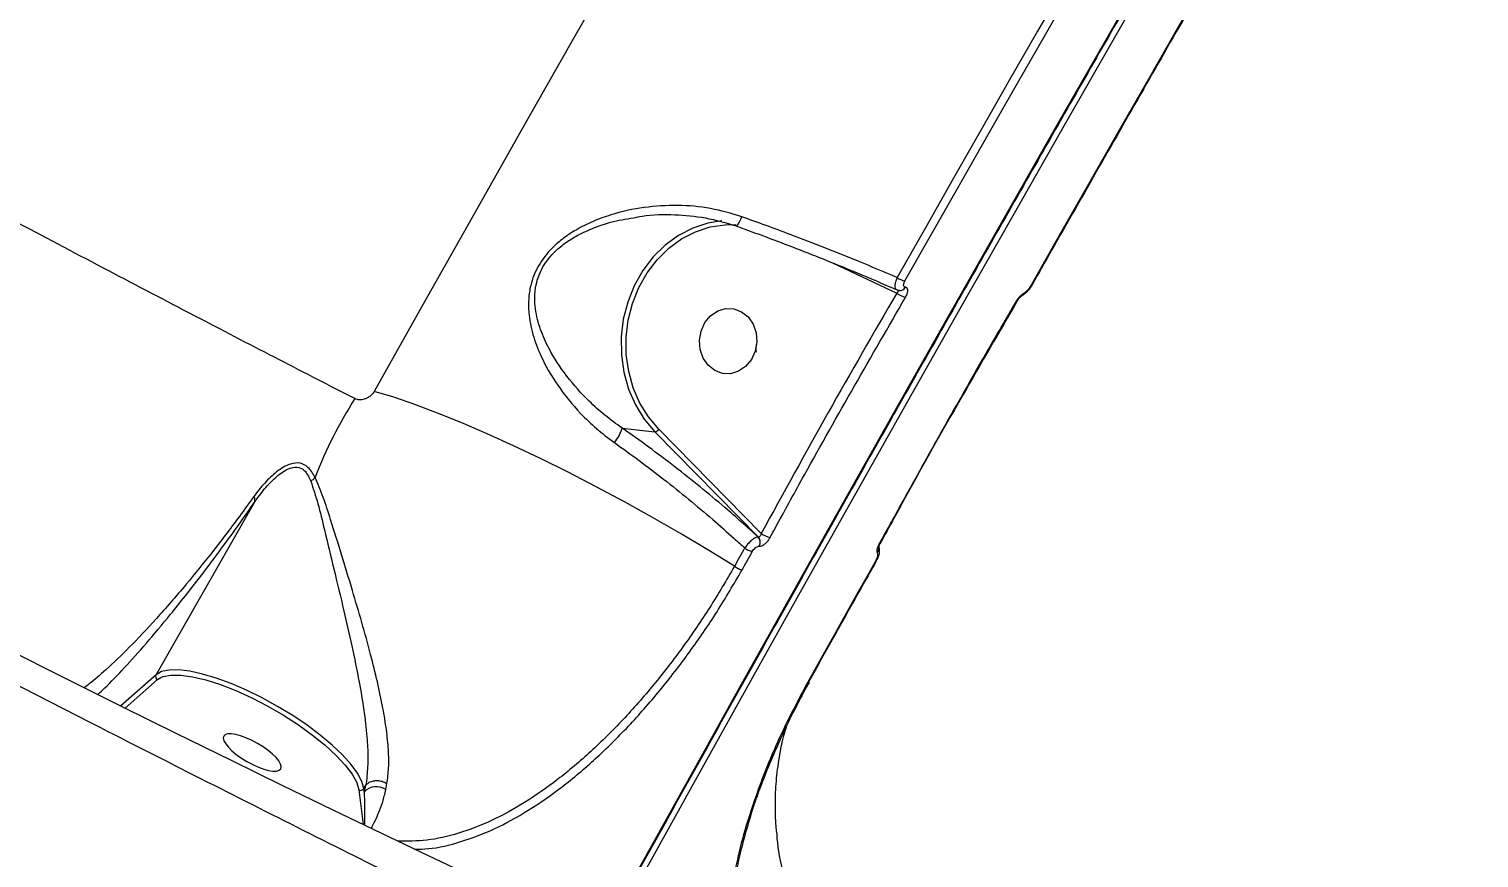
# Model space of a CAD drawing. Header units: millimetres. Extents: x -6028 to 5958, y -6064 to 4137.
# Drawn here: x 1962 to 2160.7, y -2026.6 to -1913.1 of the extents above; entities that cross this region are included whole.
import ezdxf

# ---------------------------------------------------------------- set-up
doc = ezdxf.new("R2010")
doc.units = ezdxf.units.MM
for name, color, linetype in [('DIKOM_ОБЪЕКТ', 7, 'Continuous'), ('DIKOM_РАЗМЕР_ЗОНА', 7, 'Continuous'), ('DIKOM_РАЗМЕР_ОБЪЕКТА', 7, 'Continuous')]:
    doc.layers.add(name, color=color, linetype=linetype)
doc.styles.add('style1', font='arial.ttf', dxfattribs={"width": 0.8})
doc.dimstyles.new('1-50', dxfattribs={"dimtxt": 300, "dimasz": 200, "dimexe": 100, "dimexo": 0, "dimgap": 100, "dimtad": 1, "dimtxsty": 'style1', "dimcen": 200, "dimclrd": 7, "dimclre": 7, "dimclrt": 7, "dimadec": 1, "dimazin": 2, "dimtfac": 1, "dimtmove": 0, "dimatfit": 2, "dimfxl": 0, "dimlwd": 25, "dimlwe": 18, "dimarcsym": 0})

# ---------------------------------------------------------------- blocks, each defined once
blk = doc.blocks.new('*D9')
at = {"layer": 'Defpoints', "color": 0, "transparency": 16777216}
for p in [(-6027.56, 1459.58), (4556.58, 1382.7), (4556.58, -5964.37)]:
    blk.add_point(p, dxfattribs=at)
at = {"layer": 'DIKOM_РАЗМЕР_ЗОНА', "color": 7, "lineweight": 18, "transparency": 16777216}
for p, q in [((-6027.56, 1459.58), (-6027.56, -6064.37)), ((4556.58, 1382.7), (4556.58, -6064.37))]:
    blk.add_line(p, q, dxfattribs=at)
at = {"layer": 'DIKOM_РАЗМЕР_ЗОНА', "color": 7, "lineweight": 25, "transparency": 16777216}
blk.add_line((-5827.56, -5964.37), (4356.58, -5964.37), dxfattribs=at)
at = {"layer": 'DIKOM_РАЗМЕР_ЗОНА', "color": 7, "transparency": 16777216}
for points in [[(-5827.56, -5931.03), (-5827.56, -5997.7), (-6027.56, -5964.37)], [(4356.58, -5931.03), (4356.58, -5997.7), (4556.58, -5964.37)]]:
    blk.add_solid(points, dxfattribs=at)
at = {"layer": 'DIKOM_РАЗМЕР_ЗОНА', "color": 7, "transparency": 16777216, "insert": (157.08, -5711.2), "char_height": 300, "attachment_point": 5, "style": 'style1'}
blk.add_mtext('10600', dxfattribs=at)
blk = doc.blocks.new('*D10')
at = {"layer": 'Defpoints', "color": 0, "transparency": 16777216}
for p in [(1555.59, 4137.49), (5858.35, 4137.49), (1555.59, -4898.38)]:
    blk.add_point(p, dxfattribs=at)
at = {"layer": 'DIKOM_РАЗМЕР_ЗОНА', "color": 7, "lineweight": 18, "transparency": 16777216}
for p, q in [((1555.59, 4137.49), (5958.35, 4137.49)), ((1555.59, -4898.38), (5958.35, -4898.38))]:
    blk.add_line(p, q, dxfattribs=at)
at = {"layer": 'DIKOM_РАЗМЕР_ЗОНА', "color": 7, "lineweight": 25, "transparency": 16777216}
blk.add_line((5858.35, -4698.38), (5858.35, 3937.49), dxfattribs=at)
at = {"layer": 'DIKOM_РАЗМЕР_ЗОНА', "color": 7, "transparency": 16777216}
for points in [[(5825.01, 3937.49), (5891.68, 3937.49), (5858.35, 4137.49)], [(5825.01, -4698.38), (5891.68, -4698.38), (5858.35, -4898.38)]]:
    blk.add_solid(points, dxfattribs=at)
at = {"layer": 'DIKOM_РАЗМЕР_ЗОНА', "color": 7, "transparency": 16777216, "insert": (5605.17, 52.12), "char_height": 300, "attachment_point": 5, "rotation": 90, "style": 'style1'}
blk.add_mtext('9050', dxfattribs=at)
blk = doc.blocks.new('*D11')
at = {"layer": 'Defpoints', "color": 0, "transparency": 16777216}
for p in [(259.43, 2965.58), (1920.55, -3002.33), (4022.59, -3002.33)]:
    blk.add_point(p, dxfattribs=at)
at = {"layer": 'DIKOM_РАЗМЕР_ОБЪЕКТА', "color": 7, "lineweight": 18, "transparency": 16777216}
for p, q in [((259.43, 2965.58), (4122.59, 2965.58)), ((1920.55, -3002.33), (4122.59, -3002.33))]:
    blk.add_line(p, q, dxfattribs=at)
at = {"layer": 'DIKOM_РАЗМЕР_ОБЪЕКТА', "color": 7, "lineweight": 25, "transparency": 16777216}
blk.add_line((4022.59, 2765.58), (4022.59, -2802.33), dxfattribs=at)
at = {"layer": 'DIKOM_РАЗМЕР_ОБЪЕКТА', "color": 7, "transparency": 16777216}
for points in [[(3989.25, 2765.58), (4055.92, 2765.58), (4022.59, 2965.58)], [(3989.25, -2802.33), (4055.92, -2802.33), (4022.59, -3002.33)]]:
    blk.add_solid(points, dxfattribs=at)
at = {"layer": 'DIKOM_РАЗМЕР_ОБЪЕКТА', "color": 7, "transparency": 16777216, "insert": (3769.41, -24.42), "char_height": 300, "attachment_point": 5, "rotation": 90, "style": 'style1'}
blk.add_mtext('6000', dxfattribs=at)
blk = doc.blocks.new('*D12')
at = {"layer": 'Defpoints', "color": 0, "transparency": 16777216}
for p in [(3056.58, 1987.9), (-4027.97, 676.5), (3056.58, -3714.77)]:
    blk.add_point(p, dxfattribs=at)
at = {"layer": 'DIKOM_РАЗМЕР_ОБЪЕКТА', "color": 7, "lineweight": 18, "transparency": 16777216}
for p, q in [((3056.58, 1987.9), (3056.58, -3814.77)), ((-4027.97, 676.5), (-4027.97, -3814.77))]:
    blk.add_line(p, q, dxfattribs=at)
at = {"layer": 'DIKOM_РАЗМЕР_ОБЪЕКТА', "color": 7, "lineweight": 25, "transparency": 16777216}
blk.add_line((-3827.97, -3714.77), (2856.58, -3714.77), dxfattribs=at)
at = {"layer": 'DIKOM_РАЗМЕР_ОБЪЕКТА', "color": 7, "transparency": 16777216}
for points in [[(-3827.97, -3681.44), (-3827.97, -3748.11), (-4027.97, -3714.77)], [(2856.58, -3681.44), (2856.58, -3748.11), (3056.58, -3714.77)]]:
    blk.add_solid(points, dxfattribs=at)
at = {"layer": 'DIKOM_РАЗМЕР_ОБЪЕКТА', "color": 7, "transparency": 16777216, "insert": (20, -3461.6), "char_height": 300, "attachment_point": 5, "style": 'style1'}
blk.add_mtext('7100', dxfattribs=at)

msp = doc.modelspace()

# ---------------------------------------------------------------- linework, layer by layer
at = {"layer": 'DIKOM_ОБЪЕКТ', "color": 7, "linetype": 'Continuous', "lineweight": 15}
for p, q in [((2059.165, -1940.165), (2058.966, -1940.094)), ((2072.141, -1945.103), (2080.948, -1949.245)), ((2080.902, -1948.81), (2080.667, -1948.708)), ((2081.267, -1948.904), (2080.941, -1948.796)), ((2082.118, -1948.452), (2082.104, -1948.45)), ((2097.383, -1950.399), (2097.387, -1950.394)), ((2043.309, -1967.747), (2047.799, -1968.243)), ((2047.799, -1968.243), (2061.976, -1982.679)), ((2062.372, -1982.183), (2048.338, -1967.892)), ((1979.43, -2001.533), (1992.965, -1977.864)), ((2061.976, -1982.679), (2061.962, -1982.676)), ((2062.091, -1983.934), (2062.105, -1983.936)), ((2078.625, -1983.602), (2078.628, -1983.597)), ((2078.09, -1986.034), (2078.094, -1986.029)), ((1979.43, -2001.533), (1974.599, -2005.799)), ((1975.207, -2006.101), (1979.617, -2002.207)), ((1979.617, -2002.207), (1980.111, -2001.898)), ((2006.944, -2016.335), (2007.233, -2017.325)), ((2007.909, -2017.124), (2008.132, -2016.735)), ((2008.132, -2016.735), (2007.969, -2017.607)), ((2008.134, -2016.732), (2008.132, -2016.735)), ((2010.912, -2017.283), (2011.072, -2016.441)), ((2007.233, -2017.325), (2007.814, -2022.061)), ((2007.969, -2017.607), (2007.909, -2017.124))]:
    msp.add_line(p, q, dxfattribs=at)
at = {"layer": 'DIKOM_ОБЪЕКТ', "color": 7, "linetype": 'Continuous', "lineweight": 15, "flags": 128}
for points in [[(2176.826, -1799.491), (2170.422, -1810.232), (2163.938, -1821.158), (2157.378, -1832.261), (2150.747, -1843.534), (2144.05, -1854.97), (2137.29, -1866.561), (2130.471, -1878.299), (2123.6, -1890.177), (2116.679, -1902.187), (2109.713, -1914.321), (2102.708, -1926.572), (2095.667, -1938.93), (2088.596, -1951.389), (2081.498, -1963.939), (2074.379, -1976.574), (2067.242, -1989.283), (2060.094, -2002.06), (2052.939, -2014.895), (2045.78, -2027.781), (2040.473, -2037.362)], [(2041.296, -2037.735), (2046.648, -2028.072), (2053.828, -2015.148), (2061.005, -2002.274), (2068.175, -1989.458), (2075.333, -1976.71), (2082.473, -1964.038), (2089.593, -1951.45), (2096.686, -1938.953), (2103.748, -1926.558), (2110.774, -1914.27), (2117.761, -1902.099), (2124.702, -1890.053), (2131.595, -1878.139), (2138.433, -1866.366), (2145.214, -1854.74), (2151.932, -1843.27), (2158.583, -1831.963), (2165.162, -1820.826), (2171.665, -1809.867), (2178.089, -1799.093)], [(2081.625, -1836.315), (2075.261, -1847.228), (2068.843, -1858.278), (2062.375, -1869.459), (2055.861, -1880.763), (2049.306, -1892.183), (2042.714, -1903.711), (2036.088, -1915.341), (2029.434, -1927.064), (2022.755, -1938.872), (2016.056, -1950.76), (2009.341, -1962.718)], [(2111.636, -1893.537), (2107.85, -1900.109), (2104.049, -1906.72), (2100.235, -1913.368), (2096.409, -1920.052), (2092.571, -1926.77), (2088.723, -1933.521), (2084.864, -1940.304), (2080.997, -1947.117)], [(2131.299, -1892.3), (2127.351, -1899.153), (2123.388, -1906.045), (2119.412, -1912.976), (2115.423, -1919.944), (2111.423, -1926.948), (2107.411, -1933.986), (2103.389, -1941.056), (2099.357, -1948.157)], [(2082.061, -1947.584), (2085.932, -1940.766), (2089.793, -1933.978), (2093.645, -1927.222), (2097.485, -1920.499), (2101.314, -1913.81), (2105.13, -1907.158), (2108.934, -1900.542), (2112.723, -1893.965)], [(2056.985, -1939.37), (2055.058, -1939.676), (2052.989, -1940.349), (2051.021, -1941.359), (2049.196, -1942.686), (2047.555, -1944.3), (2046.134, -1946.166), (2044.962, -1948.242), (2044.068, -1950.484), (2043.468, -1952.842), (2043.178, -1955.265), (2043.203, -1957.7), (2043.542, -1960.094), (2044.189, -1962.393), (2045.129, -1964.549), (2046.341, -1966.513), (2047.799, -1968.243)], [(2048.338, -1967.892), (2046.924, -1966.215), (2045.748, -1964.31), (2044.837, -1962.22), (2044.21, -1959.99), (2043.881, -1957.669), (2043.857, -1955.308), (2044.138, -1952.959), (2044.719, -1950.672), (2045.587, -1948.498), (2046.723, -1946.485), (2048.101, -1944.676), (2049.693, -1943.111), (2051.462, -1941.824), (2053.37, -1940.844), (2055.376, -1940.191), (2057.436, -1939.881), (2058.872, -1939.871)], [(2058.931, -1940.048), (2058.97, -1940.082), (2058.97, -1940.081)], [(2081.061, -1948.84), (2081.201, -1948.891), (2081.284, -1948.906)], [(2097.263, -1950.429), (2097.337, -1950.425), (2097.381, -1950.402), (2097.383, -1950.399)], [(2061.013, -1958.365), (2060.231, -1959.308), (2059.256, -1959.969), (2058.164, -1960.296), (2057.045, -1960.26), (2055.99, -1959.866), (2055.083, -1959.145), (2054.399, -1958.155), (2053.993, -1956.977), (2053.898, -1955.707), (2054.121, -1954.446), (2054.644, -1953.298), (2055.425, -1952.355), (2056.401, -1951.694), (2057.493, -1951.368), (2058.611, -1951.403), (2059.667, -1951.798), (2060.573, -1952.519), (2061.257, -1953.508), (2061.663, -1954.686), (2061.759, -1955.957), (2061.536, -1957.217), (2061.013, -1958.365)], [(2058.692, -1986.679), (2055.044, -1984.427), (2051.298, -1982.195), (2047.482, -1979.999), (2043.627, -1977.858), (2039.761, -1975.787), (2035.917, -1973.803), (2032.122, -1971.922), (2028.407, -1970.157), (2024.801, -1968.523), (2021.331, -1967.033), (2018.025, -1965.697), (2014.909, -1964.527), (2012.007, -1963.531), (2009.341, -1962.718)], [(2060.093, -1984.18), (2059.918, -1984.492), (2059.743, -1984.805), (2059.568, -1985.117), (2059.393, -1985.429), (2059.217, -1985.742), (2059.042, -1986.054), (2058.867, -1986.367), (2058.692, -1986.679)], [(2059.741, -1987.174), (2059.916, -1986.861), (2060.091, -1986.549), (2060.267, -1986.236), (2060.442, -1985.923), (2060.617, -1985.611), (2060.792, -1985.298), (2060.968, -1984.985), (2061.143, -1984.673)], [(2078.505, -1983.631), (2078.579, -1983.628), (2078.622, -1983.607), (2078.625, -1983.602)], [(2077.98, -1986.05), (2076.825, -1988.108), (2075.67, -1990.169), (2074.515, -1992.231), (2073.359, -1994.295), (2072.203, -1996.36), (2071.046, -1998.427), (2069.889, -2000.496), (2068.733, -2002.566)], [(2077.98, -1986.05), (2078.05, -1986.052), (2078.089, -1986.035), (2078.09, -1986.034)], [(1958.879, -1997.939), (1966.883, -2001.952), (1974.678, -2005.838), (1982.259, -2009.595), (1989.618, -2013.218), (1996.75, -2016.705), (2003.649, -2020.053), (2010.31, -2023.26), (2016.726, -2026.322), (2022.892, -2029.237)], [(2007.909, -2017.124), (2007.629, -2016.145), (2007.04, -2015.037), (2006.156, -2013.822), (2004.994, -2012.528), (2003.58, -2011.183), (2001.946, -2009.815), (2000.126, -2008.455), (1998.16, -2007.132), (1996.09, -2005.874), (1993.962, -2004.709), (1991.822, -2003.662), (1989.715, -2002.756), (1987.689, -2002.01), (1985.786, -2001.441), (1984.048, -2001.062), (1982.513, -2000.879), (1981.213, -2000.898), (1980.178, -2001.117), (1979.43, -2001.533)], [(1980.111, -2001.898), (1980.391, -2001.787), (1981.474, -2001.58), (1982.839, -2001.589), (1984.453, -2001.816), (1986.278, -2002.254), (1988.268, -2002.893), (1990.377, -2003.717), (1992.553, -2004.707), (1994.744, -2005.838), (1996.896, -2007.084), (1998.957, -2008.414), (2000.879, -2009.796), (2002.614, -2011.196), (2004.12, -2012.582), (2005.362, -2013.919), (2006.308, -2015.174), (2006.937, -2016.319), (2006.944, -2016.335)], [(2068.733, -2002.566), (2068.799, -2002.573), (2068.836, -2002.561), (2068.84, -2002.556)]]:
    msp.add_lwpolyline(points, dxfattribs=at)
at = {"layer": 'DIKOM_ОБЪЕКТ', "color": 7, "linetype": 'Continuous', "lineweight": 15}
for centre, radius, start, end in [((2056.496, -1937.836), 3.341, 317.7783, 343.45801), ((2082.619, -1944.86), 2.78, 234.28354, 258.4213), ((2082.972, -1946.657), 3.285, 231.9887, 255.30575), ((2081.344, -1948.049), 0.859, 264.9346, 332.17199), ((2081.358, -1948.05), 0.86, 265.0831, 332.13092), ((2099.385, -1948.035), 0.125, 257.00365, 322.82916), ((2097.777, -1949.181), 0.538, 300.69773, 345.72648), ((2058.7, -1996.821), 61.662, 147.52306, 158.75781), ((2038.082, -1966.227), 5.444, 319.87051, 343.78552), ((2047.667, -1967.45), 0.803, 279.45389, 326.60235), ((1999.265, -1972.912), 2.512, 303.31951, 321.37783), ((2061.14, -1983.396), 1.092, 330.49186, 41.18829), ((2061.154, -1983.398), 1.093, 330.50929, 41.18451), ((2064.439, -1979.298), 3.549, 234.37303, 255.96965), ((2062.261, -1980.927), 3.91, 236.31995, 253.37756), ((2077.563, -1984.226), 0.912, 319.262, 10.28817), ((1979.876, -2001.772), 0.506, 151.78273, 239.18273), ((2007.461, -2016.854), 0.523, 244.14841, 328.93665), ((2009.621, -2019.093), 2.223, 54.49773, 138.0357), ((2061.877, -2017.045), 0.248, 285.19959, 339.21648)]:
    msp.add_arc(centre, radius, start, end, dxfattribs=at)
at = {"layer": 'DIKOM_ОБЪЕКТ', "color": 7, "linetype": 'Continuous', "lineweight": 15, "extrusion": (0, 0, -1)}
msp.add_ellipse((1992.611, -2012.188), major_axis=(-3.903, 2.24), ratio=0.3179588, dxfattribs=at)
at = {"layer": 'DIKOM_ОБЪЕКТ', "color": 7, "linetype": 'Continuous', "lineweight": 15}
for points, knots in [([(2142.301, -2080.293), (2143.248, -2081.201), (2145.144, -2083.018), (2146.564, -2084.9), (2147.096, -2086.229), (2146.842, -2087.057), (2145.854, -2087.48), (2144.102, -2087.49), (2141.555, -2087.067), (2138.201, -2086.204), (2134.073, -2084.907), (2129.227, -2083.196), (2123.693, -2081.085), (2117.505, -2078.595), (2110.626, -2075.709), (2102.991, -2072.401), (2094.585, -2068.659), (2085.402, -2064.478), (2075.544, -2059.905), (2065.135, -2054.996), (2054.209, -2049.772), (2042.809, -2044.255), (2030.848, -2038.403), (2018.228, -2032.168), (2004.945, -2025.547), (1991.006, -2018.54), (1976.568, -2011.226), (1961.791, -2003.687), (1946.709, -1995.941), (1931.36, -1988.01), (1915.639, -1979.84), (1899.423, -1971.367), (1882.719, -1962.592), (1865.548, -1953.524), (1848.103, -1944.267), (1829.699, -1934.454), (1810.332, -1924.075), (1790.017, -1913.134), (1769.383, -1901.966), (1748.474, -1890.593), (1727.338, -1879.041), (1707.26, -1868.013), (1688.286, -1857.545), (1670.438, -1847.658), (1652.669, -1837.775), (1634.843, -1827.819), (1616.992, -1817.806), (1599.146, -1807.754), (1581.514, -1797.778), (1564.296, -1787.992), (1547.513, -1778.409), (1531.176, -1769.039), (1515.158, -1759.806), (1499.338, -1750.644), (1483.756, -1741.571), (1468.445, -1732.607), (1453.585, -1723.855), (1439.336, -1715.411), (1425.708, -1707.283), (1412.702, -1699.472), (1400.219, -1691.919), (1388.168, -1684.571), (1376.591, -1677.448), (1365.522, -1670.57), (1355.092, -1664.019), (1345.418, -1657.868), (1336.498, -1652.118), (1328.317, -1646.763), (1320.81, -1641.76), (1313.907, -1637.065), (1307.721, -1632.739), (1303.406, -1629.655), (1301.42, -1628.159), (1301.007, -1627.848)], [0, 0, 0, 0, 0.0167041, 0.033448, 0.0472268, 0.0610172, 0.0748073, 0.0885855, 0.1027641, 0.1169558, 0.1311477, 0.1453265, 0.1591061, 0.1728976, 0.1866891, 0.2004686, 0.2146497, 0.2288439, 0.2430381, 0.2572193, 0.2709768, 0.2847464, 0.2985158, 0.3122735, 0.3264292, 0.3405979, 0.3547665, 0.3689223, 0.3827035, 0.3964967, 0.4102899, 0.4240712, 0.4382529, 0.4524475, 0.466642, 0.4808237, 0.4967434, 0.5126724, 0.5285921, 0.5448556, 0.5611289, 0.5773923, 0.5911545, 0.6049287, 0.6187029, 0.6324652, 0.6466273, 0.6608025, 0.6749777, 0.68914, 0.7029021, 0.7166759, 0.7304499, 0.7442119, 0.7583725, 0.7725462, 0.7867198, 0.8008805, 0.8146604, 0.8284523, 0.8422441, 0.8560241, 0.8702042, 0.8843972, 0.8985903, 0.9127703, 0.9265483, 0.9403383, 0.9541283, 0.9679064, 0.982086, 0.9962785, 1, 1, 1, 1]), ([(1263.506, -1643.996), (1264.744, -1644.861), (1267.843, -1647.027), (1273.727, -1650.995), (1281.068, -1655.849), (1289.28, -1661.174), (1298.237, -1666.891), (1307.84, -1672.936), (1318.051, -1679.29), (1328.828, -1685.929), (1340.247, -1692.898), (1352.401, -1700.255), (1365.299, -1708.002), (1378.937, -1716.136), (1393.161, -1724.563), (1407.797, -1733.183), (1422.809, -1741.973), (1438.152, -1750.911), (1453.946, -1760.066), (1470.317, -1769.512), (1487.258, -1779.244), (1504.754, -1789.25), (1522.606, -1799.418), (1540.607, -1809.629), (1558.721, -1819.866), (1576.912, -1830.108), (1595.316, -1840.432), (1614.075, -1850.92), (1633.17, -1861.558), (1652.574, -1872.331), (1672.064, -1883.116), (1692.408, -1894.335), (1713.576, -1905.968), (1735.521, -1917.982), (1757.541, -1929.991), (1779.583, -1941.964), (1801.589, -1953.868), (1822.245, -1964.994), (1841.546, -1975.348), (1859.516, -1984.949), (1877.21, -1994.366), (1894.763, -2003.668), (1912.135, -2012.834), (1929.289, -2021.842), (1946.026, -2030.588), (1962.147, -2038.967), (1977.64, -2046.974), (1992.502, -2054.61), (2006.864, -2061.942), (2020.828, -2069.023), (2034.352, -2075.828), (2047.4, -2082.339), (2059.816, -2088.478), (2071.47, -2094.179), (2082.358, -2099.444), (2092.49, -2104.28), (2101.945, -2108.725), (2110.787, -2112.808), (2118.974, -2116.506), (2126.473, -2119.801), (2133.195, -2122.653), (2139.067, -2125.031), (2144.103, -2126.941), (2148.327, -2128.403), (2151.771, -2129.428), (2154.474, -2130.03), (2156.313, -2130.145), (2157.263, -2129.984), (2157.335, -2129.638), (2157.349, -2129.567)], [0, 0, 0, 0, 0.00980273, 0.02455056, 0.03972829, 0.05491996, 0.0701117, 0.08528934, 0.10003847, 0.11480043, 0.12956229, 0.14431153, 0.15948947, 0.17468152, 0.18987337, 0.2050515, 0.21978147, 0.23452433, 0.24926697, 0.26399703, 0.27915361, 0.29432422, 0.30949469, 0.32465137, 0.33938277, 0.3541268, 0.36887086, 0.38360215, 0.39876119, 0.41393431, 0.42910723, 0.44426628, 0.4613069, 0.47835749, 0.49539802, 0.51280666, 0.53022586, 0.54763445, 0.56238506, 0.5771484, 0.59191165, 0.60666225, 0.62184155, 0.63703477, 0.65222792, 0.66740724, 0.68213252, 0.69687048, 0.71160842, 0.72633371, 0.74148526, 0.75665069, 0.77181601, 0.78696759, 0.80171699, 0.81647924, 0.83124154, 0.84599092, 0.86117097, 0.87636495, 0.89155903, 0.90673916, 0.92148351, 0.9362407, 0.95099778, 0.96574199, 0.98091692, 0.9961057, 1, 1, 1, 1]), ([(2006.682, -1963.711), (2003.278, -1961.966), (1996.47, -1958.476), (1985.409, -1952.733), (1973.741, -1946.627), (1960.995, -1939.906), (1947.176, -1932.568), (1932.252, -1924.596), (1916.57, -1916.175), (1900.149, -1907.317), (1883.026, -1898.045), (1865.758, -1888.668), (1848.428, -1879.235), (1831.116, -1869.795), (1813.347, -1860.092), (1795.16, -1850.152), (1776.609, -1840.006), (1757.698, -1829.656), (1738.491, -1819.14), (1718.954, -1808.437), (1699.383, -1797.709), (1680.247, -1787.209), (1661.692, -1777.015), (1643.765, -1767.151), (1625.958, -1757.332), (1608.34, -1747.594), (1590.981, -1737.968), (1574.359, -1728.716), (1558.507, -1719.854), (1543.437, -1711.389), (1528.808, -1703.126), (1514.702, -1695.106), (1501.109, -1687.325), (1492.672, -1682.445), (1488.455, -1680.006)], [0, 0, 0, 0, 0.0283335, 0.0566671, 0.0852828, 0.1138985, 0.1455324, 0.1771905, 0.2088242, 0.24139, 0.2739833, 0.3065486, 0.3371873, 0.3678492, 0.3984873, 0.4300099, 0.4615579, 0.4930802, 0.5257431, 0.5584057, 0.5915375, 0.6246693, 0.6557873, 0.6869296, 0.718048, 0.7500731, 0.7821242, 0.8141497, 0.8447049, 0.8752822, 0.9058377, 0.9372173, 0.9686203, 1, 1, 1, 1]), ([(1979.966, -2104.711), (1975.19, -2102.332), (1965.634, -2097.571), (1950.658, -2090.039), (1935.248, -2082.238), (1919.234, -2074.076), (1902.632, -2065.561), (1885.456, -2056.695), (1867.9, -2047.58), (1850.171, -2038.322), (1832.306, -2028.94), (1814.342, -2019.456), (1796.144, -2009.798), (1777.571, -1999.89), (1758.641, -1989.739), (1739.38, -1979.358), (1720.008, -1968.865), (1700.743, -1958.376), (1681.616, -1947.911), (1662.656, -1937.487), (1643.723, -1927.029), (1624.673, -1916.455), (1605.537, -1905.78), (1586.347, -1895.022), (1567.325, -1884.305), (1548.696, -1873.757), (1530.481, -1863.392), (1512.698, -1853.221), (1495.199, -1843.163), (1477.853, -1833.141), (1460.7, -1823.178), (1443.774, -1813.292), (1427.275, -1803.601), (1410.348, -1793.601), (1393.137, -1783.363), (1375.715, -1772.928), (1364.738, -1766.285), (1359.251, -1762.965)], [0, 0, 0, 0, 0.0277159, 0.0554556, 0.0831952, 0.1109112, 0.1394321, 0.167979, 0.1965263, 0.2250475, 0.2527593, 0.2804948, 0.3082304, 0.3359425, 0.3644571, 0.3929982, 0.4215389, 0.4500537, 0.4777909, 0.5055524, 0.5333136, 0.5610507, 0.5895954, 0.6181661, 0.6467369, 0.6752816, 0.7029899, 0.7307225, 0.7584547, 0.786163, 0.814675, 0.843213, 0.8717511, 0.9002629, 0.9335018, 0.9667612, 1, 1, 1, 1]), ([(2177.038, -1799.336), (2176.017, -1801.045), (2173.058, -1806), (2168.107, -1814.323), (2162.166, -1824.349), (2156.162, -1834.523), (2150.1, -1844.837), (2143.983, -1855.285), (2137.814, -1865.863), (2131.596, -1876.564), (2125.333, -1887.381), (2119.028, -1898.311), (2112.685, -1909.345), (2106.307, -1920.48), (2099.898, -1931.707), (2093.461, -1943.022), (2087, -1954.418), (2080.517, -1965.888), (2074.018, -1977.427), (2067.505, -1989.029), (2060.981, -2000.687), (2054.451, -2012.393), (2047.918, -2024.146), (2043.301, -2032.469), (2040.864, -2036.88), (2040.603, -2037.353)], [0, 0, 0, 0, 0.0243125, 0.0705074, 0.1167032, 0.1628993, 0.2090959, 0.2552927, 0.3014896, 0.3476868, 0.3938841, 0.4400816, 0.4862794, 0.5324772, 0.5786752, 0.6248734, 0.6710714, 0.7172697, 0.763468, 0.8096667, 0.8558652, 0.9020636, 0.9482622, 0.9944608, 1, 1, 1, 1]), ([(2131.448, -1892.216), (2130.326, -1894.163), (2127.071, -1899.809), (2121.654, -1909.237), (2115.189, -1920.525), (2108.692, -1931.909), (2103.452, -1941.118), (2100.378, -1946.537), (2099.485, -1948.111)], [0, 0, 0, 0, 0.1066263, 0.3092281, 0.511832, 0.7144383, 0.9170431, 1, 1, 1, 1]), ([(2059.699, -1938.787), (2058.282, -1938.365), (2055.406, -1937.508), (2050.882, -1937.142), (2046.28, -1937.412), (2042.405, -1938.26), (2039.305, -1939.391), (2037.142, -1940.464), (2035.256, -1941.701), (2033.429, -1943.264), (2031.719, -1945.445), (2030.762, -1947.904), (2030.454, -1950.067), (2030.491, -1952.325), (2031.011, -1954.95), (2032.281, -1958.304), (2034.388, -1961.969), (2037.075, -1965.267), (2039.756, -1967.864), (2041.411, -1969.109), (2042.244, -1969.735)], [0, 0, 0, 0, 0.0717893, 0.1456305, 0.2211706, 0.2985175, 0.3406367, 0.3832923, 0.416101, 0.4496118, 0.498645, 0.5477925, 0.5804517, 0.6139717, 0.6704368, 0.7283199, 0.8119546, 0.8980758, 0.9486872, 1, 1, 1, 1]), ([(2043.309, -1967.747), (2042.508, -1967.174), (2040.895, -1966.02), (2038.292, -1963.662), (2035.598, -1960.641), (2033.441, -1957.328), (2032.058, -1954.244), (2031.437, -1951.882), (2031.294, -1949.809), (2031.488, -1947.867), (2032.32, -1945.619), (2033.9, -1943.668), (2035.601, -1942.291), (2037.374, -1941.204), (2039.434, -1940.274), (2041.968, -1939.405), (2043.807, -1939.108), (2044.848, -1938.94)], [0, 0, 0, 0, 0.068579, 0.1380488, 0.2515068, 0.3679425, 0.443246, 0.5200115, 0.562086, 0.6051959, 0.6667938, 0.7283005, 0.7704258, 0.8137784, 0.8695961, 0.9262274, 1, 1, 1, 1]), ([(2044.848, -1938.94), (2045.245, -1938.856), (2047.103, -1938.466), (2050.422, -1938.45), (2054.768, -1938.807), (2057.533, -1939.631), (2058.931, -1940.048)], [0, 0, 0, 0, 0.0860524, 0.4022916, 0.6977348, 1, 1, 1, 1]), ([(2080.997, -1947.117), (2079.234, -1946.372), (2075.99, -1945), (2071.059, -1943.029), (2065.715, -1940.964), (2061.914, -1939.589), (2059.699, -1938.787)], [0, 0, 0, 0, 0.25807945, 0.47500838, 0.69407519, 1, 1, 1, 1]), ([(2059.145, -1940.126), (2060.444, -1940.6), (2063.114, -1941.574), (2067.201, -1943.134), (2071.365, -1944.777), (2075.944, -1946.643), (2079.019, -1947.966), (2080.761, -1948.716)], [0, 0, 0, 0, 0.1771169, 0.3639401, 0.5562462, 0.7485517, 1, 1, 1, 1]), ([(2080.997, -1947.117), (2080.93, -1947.278), (2080.781, -1947.635), (2080.691, -1948.067), (2080.685, -1948.44), (2080.746, -1948.694), (2080.871, -1948.754), (2080.918, -1948.776)], [0, 0, 0, 0, 0.2053094, 0.4583312, 0.6039972, 0.8526896, 1, 1, 1, 1]), ([(2080.948, -1949.245), (2077.789, -1954.688), (2071.468, -1965.576), (2065.404, -1976.647), (2062.372, -1982.183)], [0, 0, 0, 0, 0.4999181, 1, 1, 1, 1]), ([(2081.1, -1948.853), (2081.104, -1948.855), (2081.137, -1948.865), (2081.161, -1948.915), (2081.145, -1949.007), (2081.072, -1949.124), (2080.99, -1949.204), (2080.948, -1949.245)], [0, 0, 0, 0, 0.035414, 0.2600389, 0.4955218, 0.7437116, 1, 1, 1, 1]), ([(2081.284, -1948.906), (2081.28, -1948.906), (2081.276, -1948.905), (2081.271, -1948.905), (2081.27, -1948.904)], [0, 0, 0, 0, 0.70069271, 1, 1, 1, 1]), ([(2082.104, -1948.45), (2082.095, -1948.448), (2082.03, -1948.438), (2081.934, -1948.379), (2081.88, -1948.235), (2081.882, -1948.045), (2081.933, -1947.833), (2082.022, -1947.661), (2082.061, -1947.584)], [0, 0, 0, 0, 0.0339832, 0.2522681, 0.4705695, 0.5979225, 0.8193069, 1, 1, 1, 1]), ([(2082.138, -1949.835), (2082.215, -1949.688), (2082.368, -1949.395), (2082.46, -1948.99), (2082.431, -1948.675), (2082.301, -1948.498), (2082.169, -1948.465), (2082.118, -1948.452)], [0, 0, 0, 0, 0.2182726, 0.4367654, 0.6530377, 0.865762, 1, 1, 1, 1]), ([(2099.479, -1948.11), (2099.451, -1948.162), (2099.29, -1948.461), (2098.874, -1948.979), (2098.416, -1949.452), (2098.114, -1949.589), (2098.049, -1949.618)], [0, 0, 0, 0, 0.0820036, 0.477634, 0.8871463, 1, 1, 1, 1]), ([(2099.357, -1948.157), (2099.265, -1948.305), (2099.082, -1948.6), (2098.735, -1948.989), (2098.467, -1949.212), (2098.328, -1949.296), (2098.299, -1949.314)], [0, 0, 0, 0, 0.3077492, 0.6158733, 0.9191289, 1, 1, 1, 1]), ([(2063.579, -1982.741), (2063.89, -1982.168), (2065.447, -1979.302), (2071.51, -1968.246), (2077.474, -1957.913), (2082.138, -1949.835)], [0, 0, 0, 0, 0.0517095, 0.2585529, 1, 1, 1, 1]), ([(2097.263, -1950.429), (2096.936, -1950.99), (2095.298, -1953.799), (2088.939, -1964.79), (2083.091, -1975.351), (2078.505, -1983.631)], [0, 0, 0, 0, 0.0512269, 0.2561285, 1, 1, 1, 1]), ([(2097.411, -1950.413), (2094.942, -1954.654), (2089.233, -1964.463), (2083.001, -1975.548), (2079.29, -1982.425), (2078.649, -1983.614)], [0, 0, 0, 0, 0.3865775, 0.893984, 1, 1, 1, 1]), ([(2098.299, -1949.314), (2098.28, -1949.325), (2098.153, -1949.401), (2097.896, -1949.606), (2097.546, -1949.987), (2097.358, -1950.282), (2097.263, -1950.429)], [0, 0, 0, 0, 0.0523964, 0.3650659, 0.6827663, 1, 1, 1, 1]), ([(2098.052, -1949.645), (2098.04, -1949.652), (2098.011, -1949.669), (2097.906, -1949.749), (2097.76, -1949.888), (2097.581, -1950.097), (2097.45, -1950.282), (2097.394, -1950.382), (2097.388, -1950.394)], [0, 0, 0, 0, 0.1077984, 0.2659705, 0.4599833, 0.6941804, 0.9621478, 1, 1, 1, 1]), ([(2061.692, -1956.248), (2061.678, -1956.301), (2061.588, -1956.661), (2061.629, -1957.034), (2061.664, -1957.352)], [0, 0, 0, 0, 0.1488199, 1, 1, 1, 1]), ([(2009.341, -1962.718), (2009.286, -1962.804), (2009.173, -1962.984), (2008.881, -1963.286), (2008.494, -1963.57), (2007.894, -1963.845), (2007.402, -1963.899), (2006.966, -1963.832), (2006.795, -1963.759), (2006.682, -1963.711)], [0, 0, 0, 0, 0.0767343, 0.1605166, 0.3173958, 0.4661168, 0.7624977, 0.8428578, 1, 1, 1, 1]), ([(2061.962, -1982.676), (2060.446, -1981.317), (2057.862, -1979.001), (2054.011, -1975.803), (2050.53, -1973.04), (2046.954, -1970.332), (2044.524, -1968.609), (2043.309, -1967.747)], [0, 0, 0, 0, 0.2590543, 0.441624, 0.624202, 0.8120996, 1, 1, 1, 1]), ([(2042.244, -1969.735), (2043.376, -1970.546), (2045.64, -1972.167), (2049.036, -1974.761), (2052.41, -1977.461), (2055.639, -1980.181), (2058.191, -1982.431), (2059.619, -1983.744), (2060.093, -1984.18)], [0, 0, 0, 0, 0.18279073, 0.36559171, 0.5537478, 0.7418968, 0.91418954, 1, 1, 1, 1]), ([(2001.228, -1974.48), (2000.933, -1973.98), (2000.397, -1973.07), (1999.2, -1972.438), (1997.673, -1972.594), (1995.978, -1973.634), (1994.292, -1975.229), (1993.333, -1976.475), (1992.849, -1977.105)], [0, 0, 0, 0, 0.16726527, 0.30431864, 0.44167265, 0.6370341, 0.81672046, 1, 1, 1, 1]), ([(1992.968, -1977.857), (1992.969, -1977.857), (1993.064, -1977.71), (1993.614, -1976.957), (1994.649, -1975.619), (1996.198, -1974.11), (1997.726, -1973.138), (1999.045, -1973.022), (2000.031, -1973.673), (2000.426, -1974.534), (2000.645, -1975.011)], [0, 0, 0, 0, 0.0002741, 0.041449, 0.2242957, 0.4065698, 0.5849832, 0.7124756, 0.8404452, 1, 1, 1, 1]), ([(2000.645, -1975.011), (2000.977, -1976.023), (2001.65, -1978.071), (2002.62, -1982.133), (2003.801, -1987.018), (2005.086, -1992.4), (2006.286, -1997.631), (2007.228, -2002.189), (2007.94, -2006.38), (2008.347, -2009.84), (2008.513, -2012.893), (2008.369, -2015.081), (2008.267, -2016.331), (2008.134, -2016.732), (2008.134, -2016.732)], [0, 0, 0, 0, 0.08941, 0.1809749, 0.3084403, 0.4391822, 0.5444646, 0.6522717, 0.7360561, 0.8218913, 0.889822, 0.9595249, 0.9999829, 1, 1, 1, 1]), ([(2011.072, -2016.441), (2011.168, -2015.751), (2011.362, -2014.351), (2011.305, -2011.839), (2011.03, -2009.078), (2010.52, -2005.954), (2009.787, -2002.498), (2008.806, -1998.565), (2007.639, -1994.352), (2006.275, -1989.728), (2004.825, -1984.956), (2003.5, -1980.708), (2002.358, -1977.141), (2001.607, -1975.372), (2001.228, -1974.48)], [0, 0, 0, 0, 0.0637954, 0.1293412, 0.1956915, 0.2634239, 0.3422599, 0.4227072, 0.5170738, 0.6134012, 0.7254009, 0.8399953, 0.9193157, 1, 1, 1, 1]), ([(1992.849, -1977.105), (1992.182, -1978.029), (1990.164, -1980.822), (1987.017, -1984.928), (1983.198, -1989.635), (1979.412, -1993.987), (1975.746, -1997.862), (1972.749, -2000.712), (1970.726, -2002.485), (1969.834, -2003.142), (1969.61, -2003.307)], [0, 0, 0, 0, 0.0639048, 0.1931155, 0.3225307, 0.4900123, 0.6580887, 0.825885, 0.9562548, 1, 1, 1, 1]), ([(1971.475, -2004.241), (1971.787, -2003.952), (1972.88, -2002.941), (1975.071, -2000.646), (1978.053, -1997.325), (1980.896, -1993.938), (1983.569, -1990.611), (1986, -1987.48), (1988.747, -1983.805), (1991.101, -1980.538), (1992.544, -1978.468), (1992.965, -1977.864)], [0, 0, 0, 0, 0.063998, 0.2240862, 0.3840012, 0.5433557, 0.63348, 0.7409457, 0.8485807, 0.9557955, 1, 1, 1, 1]), ([(1992.968, -1977.857), (1992.99, -1977.749), (1993.029, -1977.551), (1992.934, -1977.272), (1992.862, -1977.129), (1992.849, -1977.105)], [0, 0, 0, 0, 0.4995864, 0.9156165, 1, 1, 1, 1]), ([(1992.965, -1977.864), (1992.966, -1977.863), (1992.967, -1977.861), (1992.968, -1977.858), (1992.968, -1977.858), (1992.968, -1977.857)], [0, 0, 0, 0, 0.4566627, 0.8378509, 1, 1, 1, 1]), ([(2061.962, -1982.676), (2061.862, -1982.689), (2061.651, -1982.716), (2061.279, -1982.935), (2060.885, -1983.25), (2060.483, -1983.649), (2060.224, -1984.002), (2060.093, -1984.18)], [0, 0, 0, 0, 0.2044146, 0.4300626, 0.563404, 0.7802858, 1, 1, 1, 1]), ([(2062.372, -1982.183), (2062.355, -1982.245), (2062.323, -1982.368), (2062.24, -1982.526), (2062.142, -1982.638), (2062.048, -1982.686), (2061.996, -1982.681), (2061.976, -1982.679)], [0, 0, 0, 0, 0.2316861, 0.4560517, 0.6690621, 0.872268, 1, 1, 1, 1]), ([(2062.105, -1983.936), (2062.162, -1983.938), (2062.309, -1983.945), (2062.605, -1983.826), (2062.962, -1983.56), (2063.311, -1983.184), (2063.49, -1982.889), (2063.579, -1982.741)], [0, 0, 0, 0, 0.1342547, 0.3469617, 0.5632314, 0.7817269, 1, 1, 1, 1]), ([(2061.143, -1984.673), (2061.144, -1984.671), (2061.199, -1984.577), (2061.322, -1984.39), (2061.515, -1984.187), (2061.716, -1984.033), (2061.913, -1983.932), (2062.033, -1983.933), (2062.091, -1983.934)], [0, 0, 0, 0, 0.0043514, 0.2198378, 0.4355834, 0.5682752, 0.7938491, 1, 1, 1, 1]), ([(2078.254, -1984.821), (2078.278, -1984.902), (2078.325, -1985.064), (2078.255, -1985.442), (2078.122, -1985.786), (2078.013, -1985.99), (2077.98, -1986.05)], [0, 0, 0, 0, 0.2927461, 0.5850986, 0.8788251, 1, 1, 1, 1]), ([(2078.377, -1983.876), (2078.399, -1983.908), (2078.509, -1984.065), (2078.554, -1984.443), (2078.524, -1984.992), (2078.358, -1985.544), (2078.149, -1985.9), (2078.075, -1986.025)], [0, 0, 0, 0, 0.0513086, 0.2538337, 0.504866, 0.8263676, 1, 1, 1, 1]), ([(2078.505, -1983.631), (2078.481, -1983.677), (2078.38, -1983.868), (2078.253, -1984.199), (2078.183, -1984.577), (2078.23, -1984.739), (2078.254, -1984.821)], [0, 0, 0, 0, 0.0963851, 0.3985491, 0.6990684, 1, 1, 1, 1]), ([(2078.633, -1983.598), (2078.602, -1983.654), (2078.533, -1983.778), (2078.477, -1983.936), (2078.451, -1984.047), (2078.45, -1984.061), (2078.45, -1984.068)], [0, 0, 0, 0, 0.240668, 0.5387866, 0.795344, 1, 1, 1, 1]), ([(2058.692, -1986.679), (2057.591, -1988.566), (2055.397, -1992.329), (2051.659, -1997.779), (2047.663, -2002.966), (2043.433, -2007.782), (2039.028, -2012.146), (2034.516, -2015.957), (2029.948, -2019.143), (2025.38, -2021.641), (2020.886, -2023.369), (2016.567, -2024.359), (2013.881, -2024.342), (2012.57, -2024.333)], [0, 0, 0, 0, 0.0916543, 0.182757, 0.2738856, 0.365539, 0.4564816, 0.5480929, 0.639345, 0.7304453, 0.8222205, 0.9132591, 1, 1, 1, 1]), ([(2058.692, -1986.679), (2058.787, -1986.737), (2058.977, -1986.852), (2059.276, -1987.003), (2059.549, -1987.122), (2059.677, -1987.157), (2059.741, -1987.174)], [0, 0, 0, 0, 0.25009926, 0.49993906, 0.75002746, 1, 1, 1, 1]), ([(2078.094, -1986.029), (2076.935, -1988.094), (2073.853, -1993.589), (2070.766, -1999.11), (2068.84, -2002.556)], [0, 0, 0, 0, 0.3758633, 1, 1, 1, 1]), ([(2014.847, -2025.427), (2015.479, -2025.423), (2017.521, -2025.41), (2021.191, -2024.508), (2025.772, -2022.777), (2030.431, -2020.232), (2035.089, -2016.993), (2039.694, -2013.113), (2044.187, -2008.67), (2048.502, -2003.761), (2052.574, -1998.481), (2056.385, -1992.929), (2058.621, -1989.094), (2059.741, -1987.174)], [0, 0, 0, 0, 0.0428617, 0.1385402, 0.234428, 0.3303336, 0.4259348, 0.5216104, 0.6174581, 0.7132129, 0.8085308, 0.9041851, 1, 1, 1, 1]), ([(2068.733, -2002.566), (2067.442, -2004.996), (2065.488, -2008.676), (2063.339, -2013.602), (2062.408, -2016.057), (2061.942, -2017.284)], [0, 0, 0, 0, 0.4927615, 0.7463829, 1, 1, 1, 1]), ([(2068.917, -2002.592), (2068.8, -2002.796), (2068.076, -2004.063), (2067.43, -2005.344), (2066.888, -2006.418)], [0, 0, 0, 0, 0.1613658, 1, 1, 1, 1]), ([(2066.888, -2006.418), (2066.842, -2006.507), (2066.185, -2007.76), (2065.051, -2010.19), (2063.529, -2013.668), (2062.592, -2015.998), (2062.186, -2017.139), (2062.181, -2017.153)], [0, 0, 0, 0, 0.0246267, 0.3477987, 0.67183, 0.9957829, 1, 1, 1, 1]), ([(2065.795, -2008.673), (2065.696, -2008.989), (2065.258, -2010.376), (2064.777, -2012.872), (2064.348, -2016.101), (2064.227, -2019.246), (2064.275, -2021.609), (2064.426, -2022.869), (2064.461, -2023.16)], [0, 0, 0, 0, 0.0656614, 0.2880171, 0.5073321, 0.7234518, 0.9360895, 1, 1, 1, 1]), ([(2008.134, -2016.732), (2008.257, -2016.597), (2008.503, -2016.326), (2009.081, -2016.089), (2009.737, -2016.011), (2010.399, -2016.112), (2010.838, -2016.295), (2011.04, -2016.421), (2011.072, -2016.441)], [0, 0, 0, 0, 0.1955436, 0.3910775, 0.5865964, 0.7821476, 0.964941, 1, 1, 1, 1]), ([(2007.969, -2017.607), (2007.977, -2018.276), (2007.997, -2019.885), (2007.99, -2021.302), (2007.985, -2022.13)], [0, 0, 0, 0, 0.4160062, 1, 1, 1, 1]), ([(2008.942, -2022.59), (2009.286, -2021.899), (2009.806, -2020.854), (2010.524, -2019.001), (2010.783, -2017.856), (2010.912, -2017.283)], [0, 0, 0, 0, 0.4939648, 0.7471311, 1, 1, 1, 1]), ([(2061.942, -2017.284), (2061.295, -2019.176), (2060.102, -2022.662), (2058.919, -2027.463), (2058.146, -2031.727), (2057.746, -2035.652), (2057.705, -2039.184), (2058.023, -2042.24), (2058.459, -2044.353), (2058.887, -2045.245), (2058.993, -2045.465)], [0, 0, 0, 0, 0.1580709, 0.2913803, 0.4251104, 0.5584193, 0.6909924, 0.8239789, 0.9565493, 1, 1, 1, 1]), ([(2062.172, -2017.133), (2062.097, -2017.333), (2061.589, -2018.672), (2060.815, -2021.093), (2059.865, -2024.364), (2059.112, -2027.512), (2058.539, -2030.51), (2058.152, -2033.324), (2057.948, -2035.926), (2057.924, -2038.294), (2058.066, -2040.416), (2058.353, -2042.293), (2058.786, -2043.908), (2059.229, -2045.066), (2059.558, -2045.58), (2059.661, -2045.742)], [0, 0, 0, 0, 0.015298, 0.1029245, 0.1908992, 0.2788784, 0.3664888, 0.4534311, 0.5394539, 0.6243694, 0.7084558, 0.7920301, 0.8762786, 0.9611723, 1, 1, 1, 1]), ([(2064.474, -2023.159), (2064.489, -2023.431), (2064.589, -2025.252), (2065.23, -2028.487), (2066.433, -2032.735), (2067.913, -2036.395), (2069.634, -2039.659), (2071.55, -2042.661), (2072.999, -2044.415), (2073.77, -2045.349)], [0, 0, 0, 0, 0.03650247, 0.2448782, 0.41238749, 0.57965144, 0.71368263, 0.84757528, 1, 1, 1, 1])]:
    msp.add_open_spline(points, degree=3, knots=knots, dxfattribs=at)

# ---------------------------------------------------------------- dimensions: what is measured, and where the dimension line sits
at = {"layer": 'DIKOM_РАЗМЕР_ЗОНА'}
dim = msp.add_linear_dim(base=(5858.345, 4137.494), p1=(1555.593, -4898.379), p2=(1555.593, 4137.494), angle=90, text='9050', dimstyle='1-50', dxfattribs=at)
dim.commit()
dim.dimension.update_dxf_attribs({"geometry": '*D10', "text_midpoint": (5858.345, 52.12), "dimtype": 160})
dim = msp.add_linear_dim(base=(4556.575, -5964.368), p1=(-6027.562, 1459.576), p2=(4556.575, 1382.704), text='10600', dimstyle='1-50', dxfattribs=at)
dim.commit()
dim.dimension.update_dxf_attribs({"geometry": '*D9', "text_midpoint": (157.08, -5964.368), "dimtype": 160})
at = {"layer": 'DIKOM_РАЗМЕР_ОБЪЕКТА'}
dim = msp.add_linear_dim(base=(4022.586, -3002.33), p1=(259.433, 2965.575), p2=(1920.546, -3002.33), angle=90, text='6000', dimstyle='1-50', dxfattribs=at)
dim.commit()
dim.dimension.update_dxf_attribs({"geometry": '*D11', "text_midpoint": (4022.586, -24.423), "dimtype": 160})
dim = msp.add_linear_dim(base=(3056.575, -3714.774), p1=(-4027.972, 676.501), p2=(3056.575, 1987.897), text='7100', dimstyle='1-50', dxfattribs=at)
dim.commit()
dim.dimension.update_dxf_attribs({"geometry": '*D12', "text_midpoint": (20, -3714.774), "dimtype": 160})

doc.saveas('drawing.dxf')
